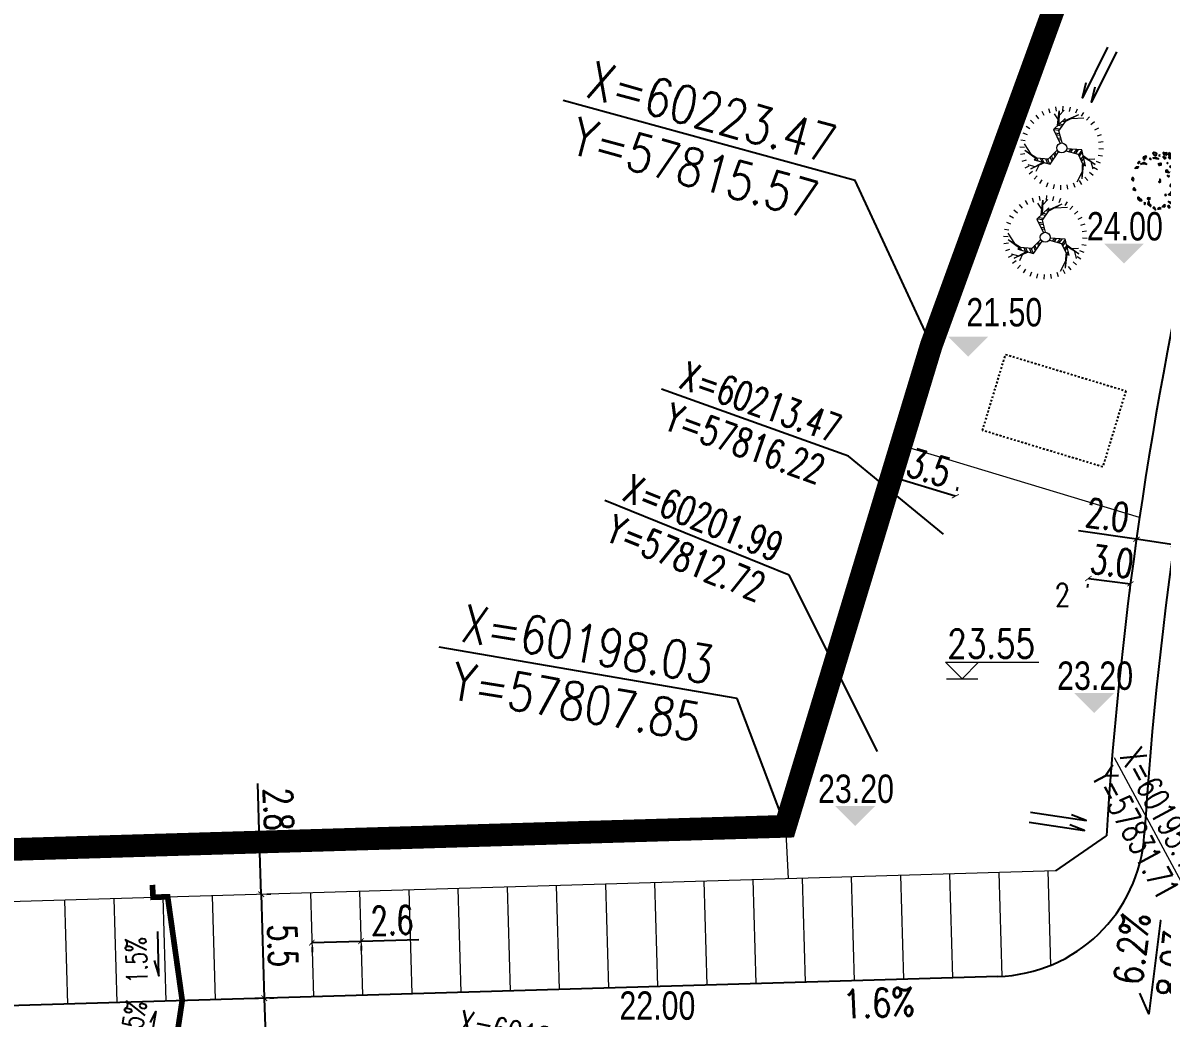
# Model space of a CAD drawing. Header units: inches. Extents: x 393 to 1582, y 246 to 1188.
# Drawn here: x 731.6 to 791.8, y 397.1 to 449.7 of the extents above; entities that cross this region are included whole.
import ezdxf

# ---------------------------------------------------------------- set-up
doc = ezdxf.new("R2010")
doc.units = ezdxf.units.IN
doc.header["$MEASUREMENT"] = 0
for name, pattern in [('ACAD_ISO10W100', [18.5, 12, -3, 0.5, -3]), ('BORDER2', [0.875, 0.25, -0.125, 0.25, -0.125, 0, -0.125]), ('DASH', [0.35, 0.25, -0.1]), ('DASHED2', [0.375, 0.25, -0.125]), ('DOTE', [2.42, 2, -0.2, 0.02, -0.2])]:
    doc.linetypes.add(name, pattern=pattern)
for name, color, linetype in [('build2', 40, 'Continuous'), ('buildcoor', 7, 'Continuous'), ('DIM', 4, 'Continuous'), ('drain', 4, 'Continuous'), ('ELEV', 1, 'Continuous'), ('GREEN', 64, 'Continuous'), ('hongzb', 5, 'Continuous'), ('ROAD-TEXT', 4, 'Continuous'), ('roaddim', 2, 'Continuous'), ('建筑层数', 7, 'Continuous')]:
    doc.layers.add(name, color=color, linetype=linetype)
for name, color, linetype, lineweight in [('buildelev', 2, 'Continuous', 20), ('FENCE', 100, 'Continuous', 18), ('HONG', 6, 'DOTE', 15), ('parking', 30, 'Continuous', 18), ('ROAD', 1, 'Continuous', 25), ('ROAD-ZB', 4, 'Continuous', 15), ('树', 84, 'Continuous', 15)]:
    doc.layers.add(name, color=color, linetype=linetype, lineweight=lineweight)
doc.styles.add('DIM_FONT', font='SIMPLEX.shx', dxfattribs={"width": 0.8})
doc.styles.add('FLS', font='', dxfattribs={"width": 0.8})
doc.styles.add('HZ', font='simplex.shx', dxfattribs={"width": 0.7, "bigfont": 'hztxt.shx'})
doc.styles.add('RO', font='romans.shx', dxfattribs={"width": 0.8})
doc.styles.get('FLS').set_extended_font_data('创艺繁隶书')
doc.dimstyles.new('NORMAL', dxfattribs={"dimtxt": 1.5, "dimasz": 0.3, "dimexe": 0.5, "dimexo": 0.3, "dimgap": 0.3, "dimtad": 1, "dimdec": 1, "dimzin": 1, "dimdsep": 46, "dimtxsty": 'HZ', "dimblk": 'ARCHTICK', "dimcen": 0, "dimclrt": 256, "dimadec": 0, "dimazin": 0, "dimtfac": 1, "dimtdec": 1, "dimtofl": 0, "dimtmove": 0, "dimatfit": 3, "dimldrblk": 'ARCHTICK', "dimfxl": 1, "dimtolj": 2, "dimtzin": 0, "dimarcsym": 0})

# ---------------------------------------------------------------- blocks, each defined once
blk = doc.blocks.new('_ARCHTICK')
at = {"color": 0, "linetype": 'ByBlock', "const_width": 0.15}
blk.add_lwpolyline([(-0.5, -0.5), (0.5, 0.5)], dxfattribs=at)
blk = doc.blocks.new('*D154')
at = {"layer": 'DEFPOINTS', "color": 0, "ltscale": 0.3, "transparency": 16777216}
for p in [(744.164, 403.652), (744.326, 398.154), (744.326, 398.154)]:
    blk.add_point(p, dxfattribs=at)
at = {"layer": 'roaddim', "color": 0, "lineweight": -2, "ltscale": 0.3, "transparency": 16777216}
for p, q in [((744.164, 403.652), (744.326, 398.154)), ((744.464, 403.66), (744.663, 403.666)), ((744.626, 398.163), (744.826, 398.169))]:
    blk.add_line(p, q, dxfattribs=at)
at = {"layer": 'roaddim', "color": 0, "lineweight": -2, "ltscale": 0.3, "transparency": 16777216, "xscale": 0.3, "yscale": 0.3, "zscale": 0.3}
for p, rotation in [((744.164, 403.652), 91.69485046365142), ((744.326, 398.154), 271.6948504636514)]:
    blk.add_blockref('_ARCHTICK', p, dxfattribs=dict(at, rotation=rotation))
at = {"layer": 'roaddim', "ltscale": 0.3, "transparency": 16777216, "insert": (745.295, 400.934), "char_height": 1.5, "attachment_point": 5, "rotation": 271.69485, "style": 'HZ'}
blk.add_mtext('\\A2;5.5', dxfattribs=at)
blk = doc.blocks.new('*D155')
at = {"layer": 'DEFPOINTS', "color": 0, "ltscale": 0.3, "transparency": 16777216}
for p in [(744.326, 398.154), (744.504, 392.157), (744.504, 392.157)]:
    blk.add_point(p, dxfattribs=at)
at = {"layer": 'roaddim', "color": 0, "lineweight": -2, "ltscale": 0.3, "transparency": 16777216}
for p, q in [((744.026, 398.145), (743.827, 398.139)), ((744.326, 398.154), (744.504, 392.157)), ((744.204, 392.148), (744.004, 392.142))]:
    blk.add_line(p, q, dxfattribs=at)
at = {"layer": 'roaddim', "color": 0, "lineweight": -2, "ltscale": 0.3, "transparency": 16777216, "xscale": 0.3, "yscale": 0.3, "zscale": 0.3}
for p, rotation in [((744.326, 398.154), 91.69485046359851), ((744.504, 392.157), 271.6948504635985)]:
    blk.add_blockref('_ARCHTICK', p, dxfattribs=dict(at, rotation=rotation))
at = {"layer": 'roaddim', "ltscale": 0.3, "transparency": 16777216, "insert": (745.465, 395.186), "char_height": 1.5, "attachment_point": 5, "rotation": 271.69485, "style": 'HZ'}
blk.add_mtext('\\A2;6.0', dxfattribs=at)
blk = doc.blocks.new('*D157')
at = {"layer": 'DEFPOINTS', "color": 0, "ltscale": 0.3, "transparency": 16777216}
for p in [(790.429, 422.417), (790.429, 422.417), (792.408, 422.128)]:
    blk.add_point(p, dxfattribs=at)
at = {"layer": 'roaddim', "color": 0, "lineweight": -2, "ltscale": 0.3, "transparency": 16777216}
for p, q in [((790.429, 422.417), (787.362, 422.864)), ((792.408, 422.128), (790.429, 422.417)), ((790.386, 422.12), (790.357, 421.922)), ((792.365, 421.831), (792.336, 421.633))]:
    blk.add_line(p, q, dxfattribs=at)
at = {"layer": 'roaddim', "color": 0, "lineweight": -2, "ltscale": 0.3, "transparency": 16777216, "xscale": 0.3, "yscale": 0.3, "zscale": 0.3}
for p, rotation in [((790.429, 422.417), 171.7017279023995), ((792.408, 422.128), 351.7017279023995)]:
    blk.add_blockref('_ARCHTICK', p, dxfattribs=dict(at, rotation=rotation))
at = {"layer": 'roaddim', "ltscale": 0.3, "transparency": 16777216, "insert": (788.898, 423.701), "char_height": 1.5, "attachment_point": 5, "rotation": 351.70173, "style": 'HZ'}
blk.add_mtext('\\A2;2.0', dxfattribs=at)
blk = doc.blocks.new('*D158')
at = {"layer": 'DEFPOINTS', "color": 0, "ltscale": 0.3, "transparency": 16777216}
for p in [(777.475, 425.714), (777.475, 425.714), (780.851, 424.69)]:
    blk.add_point(p, dxfattribs=at)
at = {"layer": 'DIM', "color": 0, "lineweight": -2, "ltscale": 0.3, "transparency": 16777216}
for p, q in [((777.562, 426.001), (777.62, 426.192)), ((780.851, 424.69), (777.475, 425.714)), ((780.938, 424.977), (780.996, 425.169))]:
    blk.add_line(p, q, dxfattribs=at)
at = {"layer": 'DIM', "color": 0, "lineweight": -2, "ltscale": 0.3, "transparency": 16777216, "xscale": 0.3, "yscale": 0.3, "zscale": 0.3}
for p, rotation in [((777.475, 425.714), 163.1329126380494), ((780.851, 424.69), 343.1329126380494)]:
    blk.add_blockref('_ARCHTICK', p, dxfattribs=dict(at, rotation=rotation))
at = {"layer": 'DIM', "ltscale": 0.3, "transparency": 16777216, "insert": (779.467, 426.207), "char_height": 1.5, "attachment_point": 5, "rotation": 343.13291, "style": 'HZ'}
blk.add_mtext('\\A2;3.5', dxfattribs=at)
blk = doc.blocks.new('*D210')
at = {"layer": 'DEFPOINTS', "color": 0, "ltscale": 0.3, "transparency": 16777216}
for p in [(787.89, 420.347), (790.113, 420.062), (790.113, 420.062)]:
    blk.add_point(p, dxfattribs=at)
at = {"layer": 'DIM', "color": 0, "lineweight": -2, "ltscale": 0.3, "transparency": 16777216}
for p, q in [((787.851, 420.05), (787.826, 419.851)), ((787.89, 420.347), (790.113, 420.062)), ((790.075, 419.764), (790.049, 419.566))]:
    blk.add_line(p, q, dxfattribs=at)
at = {"layer": 'DIM', "color": 0, "lineweight": -2, "ltscale": 0.3, "transparency": 16777216, "xscale": 0.3, "yscale": 0.3, "zscale": 0.3}
for p, rotation in [((787.89, 420.347), 172.683450196547), ((790.113, 420.062), 352.683450196547)]:
    blk.add_blockref('_ARCHTICK', p, dxfattribs=dict(at, rotation=rotation))
at = {"layer": 'DIM', "ltscale": 0.3, "transparency": 16777216, "insert": (789.135, 421.246), "char_height": 1.5, "attachment_point": 5, "rotation": 352.68345, "style": 'HZ'}
blk.add_mtext('\\A2;3.0', dxfattribs=at)
blk = doc.blocks.new('*D216')
at = {"layer": 'DEFPOINTS', "color": 0, "linetype": 'ACAD_ISO10W100', "ltscale": 0.3, "transparency": 16777216}
for p in [(746.839, 401.149), (749.438, 401.226), (746.841, 401.093)]:
    blk.add_point(p, dxfattribs=at)
at = {"layer": 'roaddim', "color": 0, "linetype": 'ACAD_ISO10W100', "lineweight": -2, "ltscale": 0.3, "transparency": 16777216}
for p, q in [((746.841, 401.093), (749.439, 401.17)), ((749.439, 401.17), (752.488, 401.26)), ((746.848, 400.849), (746.855, 400.593)), ((749.447, 400.926), (749.454, 400.67))]:
    blk.add_line(p, q, dxfattribs=at)
at = {"layer": 'roaddim', "color": 0, "linetype": 'ACAD_ISO10W100', "lineweight": -2, "ltscale": 0.3, "transparency": 16777216, "xscale": 0.3, "yscale": 0.3, "zscale": 0.3}
for p, rotation in [((746.841, 401.093), 181.6948504639186), ((749.439, 401.17), 1.694850463918556)]:
    blk.add_blockref('_ARCHTICK', p, dxfattribs=dict(at, rotation=rotation))
at = {"layer": 'roaddim', "linetype": 'ACAD_ISO10W100', "ltscale": 0.3, "transparency": 16777216, "insert": (751.083, 402.269), "char_height": 1.5, "attachment_point": 5, "rotation": 1.69485, "style": 'HZ'}
blk.add_mtext('\\A2;2.6', dxfattribs=at)
blk = doc.blocks.new('*D219')
at = {"layer": 'DEFPOINTS', "color": 0, "linetype": 'ACAD_ISO10W100', "ltscale": 0.3, "transparency": 16777216}
for p in [(744.081, 406.41), (744.081, 406.41), (744.164, 403.652)]:
    blk.add_point(p, dxfattribs=at)
at = {"layer": 'roaddim', "color": 0, "linetype": 'ACAD_ISO10W100', "lineweight": -2, "ltscale": 0.3, "transparency": 16777216}
for p, q in [((744.081, 406.41), (743.989, 409.509)), ((744.164, 403.652), (744.081, 406.41)), ((744.381, 406.419), (744.581, 406.425)), ((744.464, 403.661), (744.663, 403.667))]:
    blk.add_line(p, q, dxfattribs=at)
at = {"layer": 'roaddim', "color": 0, "linetype": 'ACAD_ISO10W100', "lineweight": -2, "ltscale": 0.3, "transparency": 16777216, "xscale": 0.3, "yscale": 0.3, "zscale": 0.3}
for p, rotation in [((744.081, 406.41), 91.71296861482634), ((744.164, 403.652), 271.7129686148263)]:
    blk.add_blockref('_ARCHTICK', p, dxfattribs=dict(at, rotation=rotation))
at = {"layer": 'roaddim', "linetype": 'ACAD_ISO10W100', "ltscale": 0.3, "transparency": 16777216, "insert": (745.08, 408.141), "char_height": 1.5, "attachment_point": 5, "rotation": 271.71297, "style": 'HZ'}
blk.add_mtext('\\A2;2.8', dxfattribs=at)
blk = doc.blocks.new('bg')
at = {"layer": 'buildelev'}
blk.add_line((403415.903, 597892.095), (403417.408, 597892.095), dxfattribs=at)
blk.add_lwpolyline([(403417.451, 597892.89), (403416.656, 597892.095), (403415.86, 597892.89), (403420.35, 597892.89)], dxfattribs=at)
blk = doc.blocks.new('t2')
for p, q in [((-1.778, 2.79), (-1.586, 2.486)), ((-1.436, 2.005), (-0.893, 2.819)), ((-1.267, 3.056), (-1.13, 2.723)), ((-0.717, 3.229), (-0.64, 2.878)), ((-0.145, 3.305), (-0.13, 2.946)), ((0.431, 3.28), (0.383, 2.924)), ((0.994, 3.155), (0.885, 2.813)), ((1.527, 2.935), (1.36, 2.616)), ((-2.625, 2.013), (-2.34, 1.793)), ((-2.297, 1.922), (-2.202, 1.35)), ((-2.235, 2.438), (-1.993, 2.173)), ((-1.341, 2.608), (-1.585, 1.519)), ((-1.341, 2.608), (-1.511, 1.474)), ((2.013, 2.625), (1.793, 2.34)), ((2.438, 2.235), (2.173, 1.993)), ((-3.155, 0.994), (-2.813, 0.885)), ((-2.935, 1.527), (-2.616, 1.36)), ((-1.951, 1.096), (-2.528, 1.121)), ((-1.626, 0.774), (-2.499, 1.578)), ((-2.499, 1.578), (-1.631, 0.893)), ((-1.732, 1.609), (-1.56, 0.321)), ((-1.535, 1.473), (-1.732, 1.609)), ((-1.236, 0.622), (-1.535, 1.473)), ((1.058, 1.19), (0.278, 0.272)), ((2.259, 0.696), (1.058, 1.19)), ((1.483, 1.021), (2.616, 1.375)), ((2.616, 1.375), (1.589, 0.966)), ((1.925, 1.142), (2.235, 1.629)), ((2.813, 1.028), (2.27, 1.232)), ((2.79, 1.778), (2.486, 1.586)), ((3.056, 1.267), (2.723, 1.13)), ((-3.28, 0.431), (-2.924, 0.383)), ((-1.56, 0.321), (-0.375, 0.105)), ((-0.309, 0.252), (-1.236, 0.622)), ((0.372, 0.141), (1.156, 0.759)), ((1.156, 0.759), (2.043, 0.592)), ((2.929, -0.143), (2.032, 0.571)), ((2.043, 0.592), (2.259, 0.696)), ((2.929, -0.143), (2.108, 0.613)), ((2.454, 0.241), (2.888, -0.636)), ((3.229, 0.717), (2.878, 0.64)), ((3.305, 0.145), (2.946, 0.13)), ((-3.305, -0.145), (-2.946, -0.13)), ((-3.229, -0.717), (-2.878, -0.64)), ((-0.064, -0.393), (0.08, -1.381)), ((0.502, -1.511), (0.096, -0.377)), ((3.155, -0.994), (2.813, -0.885)), ((3.28, -0.431), (2.924, -0.383)), ((-3.056, -1.267), (-2.723, -1.13)), ((-2.79, -1.778), (-2.486, -1.586)), ((-0.527, -2.305), (0.502, -1.511)), ((0.08, -1.381), (-0.508, -2.066)), ((0.143, -1.795), (-0.117, -2.953)), ((2.625, -2.013), (2.34, -1.793)), ((2.935, -1.527), (2.616, -1.36)), ((-2.438, -2.235), (-2.173, -1.993)), ((-2.013, -2.625), (-1.793, -2.34)), ((-1.018, -2.246), (-1.994, -2.183)), ((-1.588, -2.465), (-0.521, -2.045)), ((-1.588, -2.465), (-0.523, -2.132)), ((-1.527, -2.935), (-1.36, -2.616)), ((-0.508, -2.066), (-0.527, -2.305)), ((-0.516, -2.95), (-0.068, -2.582)), ((-0.117, -2.953), (0.042, -1.859)), ((0.026, -2.238), (0.294, -2.75)), ((1.778, -2.79), (1.586, -2.486)), ((2.235, -2.438), (1.993, -2.173)), ((-0.994, -3.155), (-0.885, -2.813)), ((-0.431, -3.28), (-0.383, -2.924)), ((0.145, -3.305), (0.13, -2.946)), ((0.717, -3.229), (0.64, -2.878)), ((1.267, -3.056), (1.13, -2.723))]:
    blk.add_line(p, q)
at = {"color": 0}
for p, q in [((-1.712, 1.459), (-1.635, 1.542)), ((-1.691, 1.298), (-1.533, 1.469)), ((-1.648, 0.977), (-1.44, 1.203)), ((-1.626, 0.817), (-1.393, 1.07)), ((0.875, 0.976), (0.985, 0.624)), ((1.071, 1.185), (1.207, 0.75)), ((1.221, 1.123), (1.346, 0.724)), ((1.52, 1), (1.623, 0.672)), ((1.67, 0.938), (1.762, 0.645)), ((-1.583, 0.496), (-1.3, 0.803)), ((-1.562, 0.335), (-1.253, 0.67)), ((-1.283, 0.27), (-1.033, 0.541)), ((-1.138, 0.244), (-0.909, 0.491)), ((-0.847, 0.191), (-0.662, 0.393)), ((-0.702, 0.165), (-0.538, 0.343)), ((0.494, 0.526), (0.566, 0.294)), ((0.589, 0.638), (0.671, 0.377)), ((0.78, 0.863), (0.88, 0.542)), ((1.97, 0.815), (2.039, 0.593)), ((2.119, 0.753), (2.153, 0.645)), ((0.209, -0.691), (-0.028, -0.637)), ((0.258, -0.83), (-0.009, -0.769)), ((0.106, -1.817), (-0.23, -1.741)), ((0.362, -1.619), (-0.046, -1.527)), ((0.358, -1.107), (0.029, -1.033)), ((0.49, -1.52), (0.046, -1.42)), ((0.407, -1.246), (0.048, -1.165)), ((-0.407, -2.212), (-0.518, -2.187)), ((-0.279, -2.113), (-0.506, -2.062)), ((-0.023, -1.916), (-0.322, -1.848))]:
    blk.add_line(p, q, dxfattribs=at)
blk.add_circle((0, 0), 0.397)
at = {"style": 'DIM_FONT', "width": 0.8, "flags": 9}
for tag in ['XSIZE', 'YSIZE']:
    blk.add_attdef(tag, (0, 0), '', height=0.000997, rotation=122.33523, dxfattribs=at)
blk = doc.blocks.new('GPPMTR01')
at = {"color": 0, "linetype": 'ByBlock'}
for points in [[(-0.354, 0.404), (-0.335, 0.371), (-0.312, 0.378), (-0.293, 0.408)], [(-0.298, 0.355), (-0.259, 0.362), (-0.24, 0.402), (-0.263, 0.4), (-0.275, 0.378)], [(-0.263, 0.454), (-0.27, 0.431), (-0.248, 0.431), (-0.243, 0.447)], [(-0.215, 0.443), (-0.218, 0.456), (-0.242, 0.475), (-0.199, 0.486), (-0.199, 0.449)], [(-0.166, 0.433), (-0.207, 0.386), (-0.18, 0.371), (-0.137, 0.387), (-0.147, 0.409), (-0.165, 0.407)], [(-0.173, 0.469), (-0.151, 0.518), (-0.12, 0.516), (-0.128, 0.487), (-0.144, 0.498), (-0.151, 0.48), (-0.145, 0.47)], [(-0.127, 0.461), (-0.133, 0.429), (-0.111, 0.428), (-0.096, 0.459)], [(-0.106, 0.53), (-0.073, 0.496), (-0.058, 0.515), (-0.035, 0.504), (-0.038, 0.545), (-0.064, 0.53)], [(-0.079, 0.401), (-0.097, 0.371), (-0.064, 0.359), (-0.049, 0.371)], [(-0.038, 0.477), (-0.055, 0.454), (-0.043, 0.424), (-0.032, 0.439)], [(0.007, 0.443), (-0.026, 0.412), (-0.02, 0.382), (0.016, 0.352), (0.045, 0.367), (0.01, 0.386), (0.034, 0.42)], [(0.005, 0.559), (-0.005, 0.523), (0.016, 0.511), (0.051, 0.519)], [(0.01, 0.485), (0.042, 0.462), (0.084, 0.477), (0.066, 0.492), (0.042, 0.485)], [(0.105, 0.53), (0.084, 0.519), (0.099, 0.504), (0.114, 0.511)], [(0.158, 0.447), (0.096, 0.443), (0.105, 0.412), (0.146, 0.393), (0.155, 0.416), (0.14, 0.428)], [(0.131, 0.488), (0.137, 0.5), (0.134, 0.53), (0.173, 0.507), (0.146, 0.481)], [(0.179, 0.477), (0.229, 0.496), (0.25, 0.473), (0.223, 0.458), (0.22, 0.477), (0.202, 0.469), (0.199, 0.458)], [(0.205, 0.439), (0.179, 0.42), (0.194, 0.405), (0.226, 0.416)], [(0.214, 0.359), (0.274, 0.374), (0.291, 0.409), (0.282, 0.336), (0.247, 0.333)], [(0.268, 0.45), (0.253, 0.435), (0.241, 0.409), (0.274, 0.428)], [(0.315, 0.416), (0.306, 0.401), (0.318, 0.39), (0.348, 0.393)], [(-0.482, 0.196), (-0.461, 0.207), (-0.432, 0.177), (-0.452, 0.154), (-0.494, 0.15), (-0.5, 0.177)], [(-0.412, 0.305), (-0.364, 0.304), (-0.367, 0.328), (-0.343, 0.337), (-0.374, 0.364), (-0.382, 0.335)], [(-0.393, 0.241), (-0.408, 0.23), (-0.396, 0.226)], [(-0.304, 0.31), (-0.343, 0.272), (-0.298, 0.279)], [(-0.215, 0.295), (-0.215, 0.276), (-0.206, 0.283)], [(-0.123, 0.314), (-0.144, 0.295), (-0.135, 0.287), (-0.115, 0.295)], [(-0.064, 0.207), (-0.085, 0.184), (-0.115, 0.203), (-0.115, 0.219), (-0.085, 0.207), (-0.052, 0.226)], [(-0.032, 0.317), (-0.058, 0.295), (-0.043, 0.264), (-0.023, 0.291)], [(0.045, 0.295), (0.042, 0.249), (0.105, 0.211), (0.119, 0.219), (0.069, 0.245), (0.096, 0.283)], [(0.084, 0.371), (0.072, 0.344), (0.081, 0.321), (0.084, 0.344)], [(0.128, 0.336), (0.137, 0.287), (0.114, 0.272), (0.146, 0.26), (0.158, 0.302)], [(0.179, 0.272), (0.167, 0.245), (0.185, 0.238), (0.199, 0.253)], [(0.199, 0.291), (0.179, 0.352), (0.211, 0.31)], [(0.25, 0.325), (0.241, 0.298), (0.312, 0.302), (0.282, 0.329)], [(0.253, 0.268), (0.241, 0.226), (0.259, 0.177), (0.274, 0.203), (0.253, 0.219)], [(0.303, 0.268), (0.309, 0.219), (0.336, 0.215), (0.351, 0.234)], [(0.321, 0.363), (0.306, 0.34), (0.327, 0.325), (0.356, 0.325), (0.327, 0.336)], [(0.351, 0.382), (0.348, 0.371), (0.368, 0.355), (0.392, 0.359)], [(0.386, 0.257), (0.368, 0.272), (0.365, 0.287), (0.377, 0.298), (0.401, 0.283)], [(0.401, 0.207), (0.383, 0.219), (0.365, 0.211), (0.368, 0.196), (0.392, 0.192)], [(0.431, 0.26), (0.419, 0.245), (0.436, 0.23), (0.466, 0.249)], [(0.442, 0.203), (0.451, 0.169), (0.487, 0.139), (0.472, 0.181)], [(-0.482, 0.014), (-0.506, 0.025), (-0.514, -0.024), (-0.506, -0.036), (-0.464, -0.036), (-0.47, -0.024), (-0.494, -0.017)], [(-0.446, 0.071), (-0.432, 0.055), (-0.414, 0.067)], [(-0.417, 0.109), (-0.411, 0.15), (-0.357, 0.188), (-0.369, 0.162)], [(-0.283, 0.139), (-0.269, 0.181), (-0.239, 0.166), (-0.248, 0.139), (-0.263, 0.15)], [(-0.02, 0.033), (-0.035, 0.025), (-0.026, 0.017), (-0.014, 0.021)], [(-0.02, 0.188), (-0.008, 0.192), (0.001, 0.177), (-0.02, 0.169)], [(0.152, 0.162), (0.137, 0.139), (0.158, 0.12), (0.176, 0.128), (0.161, 0.143)], [(0.25, 0.086), (0.271, 0.063), (0.274, 0.021), (0.303, 0.052), (0.285, 0.109)], [(0.348, 0.173), (0.377, 0.128), (0.356, 0.097), (0.354, 0.128)], [(0.401, 0.078), (0.398, 0.063), (0.374, 0.067), (0.377, 0.09)], [(0.428, 0.025), (0.431, -0.021), (0.377, -0.043), (0.41, -0.013)], [(0.422, 0.166), (0.419, 0.135), (0.439, 0.12), (0.451, 0.139)], [(0.451, 0.074), (0.469, 0.052), (0.484, 0.063), (0.472, 0.093)], [(-0.467, -0.131), (-0.464, -0.157), (-0.482, -0.154), (-0.485, -0.127)], [(-0.437, -0.131), (-0.429, -0.066), (-0.381, -0.04), (-0.408, -0.078)], [(-0.42, -0.26), (-0.432, -0.218), (-0.411, -0.188), (-0.402, -0.214), (-0.411, -0.229)], [(0.256, -0.013), (0.241, -0.028), (0.253, -0.04)], [(0.407, -0.119), (0.389, -0.138), (0.398, -0.176), (0.419, -0.154)], [(0.436, -0.066), (0.442, -0.097), (0.466, -0.097), (0.481, -0.074), (0.46, -0.078)], [(-0.266, -0.366), (-0.304, -0.374), (-0.283, -0.4), (-0.251, -0.393)], [(0.17, -0.286), (0.137, -0.317), (0.149, -0.336), (0.176, -0.321)], [(0.205, -0.332), (0.199, -0.343), (0.235, -0.378), (0.294, -0.359), (0.274, -0.34), (0.235, -0.351)], [(0.327, -0.305), (0.333, -0.328), (0.389, -0.313)], [(0.416, -0.218), (0.389, -0.233), (0.392, -0.271), (0.407, -0.248)], [(-0.115, -0.473), (-0.138, -0.438), (-0.106, -0.438), (-0.085, -0.446)], [(0.072, -0.48), (0.042, -0.461), (0.06, -0.45), (0.066, -0.454), (0.096, -0.454), (0.096, -0.438), (0.125, -0.442), (0.114, -0.461)], [(0.188, -0.431), (0.211, -0.423), (0.188, -0.408)]]:
    blk.add_lwpolyline(points, close=True, dxfattribs=at)
blk.add_circle((0, 0), 0.01, dxfattribs=at)
blk = doc.blocks.new('A$C4417064F')
at = {"layer": 'GREEN', "xscale": 4.647578996463836, "yscale": 4.647578996463836, "zscale": 4.647578996463836, "rotation": 300.5404110418328}
blk.add_blockref('GPPMTR01', (0.801, 3.068), dxfattribs=at)
blk = doc.blocks.new('psss')
at = {"layer": 'drain', "ltscale": 3}
for points in [[(-2.979, 0.527), (0.007, 0.531), (-0.808, 0.714)], [(-2.967, -0.004), (0, 0), (-0.815, 0.183)]]:
    blk.add_lwpolyline(points, dxfattribs=at)
blk = doc.blocks.new('sdfsf')
at = {"layer": 'ROAD-TEXT', "ltscale": 0.1}
blk.add_lwpolyline([(58446.444, 60710.395, 0.3, 0.3, 0), (58446.485, 60709.345, 0.3, 0.3, 0), (58445.615, 60709.293, 0.3, 0.3, 0), (58445.535, 60703.715, 0.3, 0.3, 0), (58446.172, 60700.971, 0.3, 0.3, 0), (58445.787, 60697.784, 0.3, 0.3, 0), (58446.71, 60692.328, 0.3, 0.3, 0), (58447.48, 60692.374, 0.3, 0.3, 0), (58447.535, 60691.721, 0, 0, 0)], format="xyseb", dxfattribs=at)
for points in [[(58447.118, 60706.277), (58447.012, 60705.636), (58446.84, 60707.485)], [(58447.331, 60703.334), (58447.015, 60703.902), (58447.466, 60702.153)], [(58447.426, 60698.999), (58447.172, 60698.401), (58447.433, 60700.188)], [(58447.321, 60695.712), (58447.066, 60696.518), (58447.183, 60694.173)]]:
    blk.add_lwpolyline(points, dxfattribs=at)
at = {"layer": 'ROAD-TEXT', "style": 'RO', "width": 0.7}
for rotation, p in [(268.08943, (58447.301, 60708.023)), (283.2016, (58447.543, 60704.187)), (261.58484, (58447.997, 60700.37)), (273.91405, (58447.638, 60696.908))]:
    blk.add_text('1.5%', height=1.1, rotation=rotation, dxfattribs=at).set_placement(p)

msp = doc.modelspace()

# ---------------------------------------------------------------- linework, layer by layer
at = {"color": 0, "linetype": 'Continuous', "ltscale": 0.8}
msp.add_lwpolyline([(667.899, 556.321), (666.625, 552.804), (801.102, 486.03), (788.272, 456.524), (779.587, 432.68), (771.874, 407.241), (606.388, 402.292), (605.618, 399.682), (595.64, 387.164), (596.108, 343.865), (716.916, 346.593), (716.916, 346.993), (881.774, 351.674)], dxfattribs=at)
at = {"layer": 'build2', "color": 0, "linetype": 'DASHED2', "ltscale": 0.1}
msp.add_lwpolyline([(783.511, 432.19), (789.866, 430.264), (788.647, 426.244), (782.293, 428.171)], close=True, dxfattribs=at)
at = {"layer": 'buildcoor', "color": 0, "ltscale": 0.3}
for points in [[(775.216, 426.805), (765.331, 430.346)], [(780.238, 422.682), (775.216, 426.805)], [(772.069, 420.52), (762.335, 424.459)], [(776.736, 411.204), (772.069, 420.52)]]:
    msp.add_lwpolyline(points, dxfattribs=at)
at = {"layer": 'ELEV', "color": 0}
for points in [[(788.71, 438.052), (790.831, 438.052), (789.77, 436.992)], [(780.476, 433.134), (782.597, 433.134), (781.536, 432.073)], [(787.135, 414.292), (789.257, 414.292), (788.196, 413.232)], [(774.497, 408.315), (776.618, 408.315), (775.557, 407.254)]]:
    msp.add_solid(points, dxfattribs=at)
at = {"layer": 'FENCE', "color": 0, "ltscale": 0.3}
msp.add_line((771.874, 407.241), (772.021, 404.476), dxfattribs=at)
for points in [[(801.102, 486.03), (788.272, 456.524), (779.587, 432.68), (771.721, 407.425)], [(790.593, 423.564), (778.055, 427.366)]]:
    msp.add_lwpolyline(points, dxfattribs=at)
at = {"layer": 'FENCE', "color": 0, "linetype": 'DASH', "ltscale": 0.3, "const_width": 0.4}
msp.add_lwpolyline([(778.134, 427.342), (771.912, 407.365)], dxfattribs=at)
at = {"layer": 'HONG', "color": 0, "linetype": 'BORDER2', "ltscale": 0.8, "const_width": 1.2}
msp.add_lwpolyline([(667.899, 556.321), (666.625, 552.804), (801.102, 486.03), (788.272, 456.524), (779.587, 432.68), (771.874, 407.241), (606.388, 402.292), (605.618, 399.682), (595.64, 387.164), (596.108, 343.865), (716.916, 346.593), (716.916, 346.993), (881.774, 351.674)], dxfattribs=at)
at = {"layer": 'hongzb', "color": 0, "ltscale": 0.3}
for points in [[(775.559, 441.378), (760.128, 445.607)], [(779.587, 432.68), (775.559, 441.378)], [(769.331, 414.002), (753.562, 416.714)], [(771.874, 407.241), (769.331, 414.002)]]:
    msp.add_lwpolyline(points, dxfattribs=at)
at = {"layer": 'parking', "color": 0, "ltscale": 0.3}
for p, q in [((786.16, 404.894), (686.989, 401.96)), ((783.147, 404.805), (783.309, 399.307)), ((785.745, 404.882), (785.893, 399.894)), ((762.356, 404.19), (762.518, 398.692)), ((764.955, 404.267), (765.117, 398.769)), ((767.553, 404.344), (767.716, 398.846)), ((770.152, 404.421), (770.315, 398.923)), ((772.751, 404.497), (772.914, 399)), ((775.35, 404.574), (775.513, 399.077)), ((777.949, 404.651), (778.112, 399.154)), ((780.548, 404.728), (780.71, 399.231)), ((741.565, 403.575), (741.727, 398.077)), ((744.164, 403.652), (744.326, 398.154)), ((746.763, 403.728), (746.925, 398.231)), ((749.361, 403.805), (749.524, 398.308)), ((751.96, 403.882), (752.123, 398.385)), ((754.559, 403.959), (754.722, 398.462)), ((757.158, 404.036), (757.321, 398.538)), ((759.757, 404.113), (759.92, 398.615)), ((733.768, 403.344), (733.931, 397.846)), ((736.367, 403.421), (736.53, 397.923)), ((738.966, 403.498), (739.129, 398))]:
    msp.add_line(p, q, dxfattribs=at)
at = {"layer": 'ROAD', "color": 0, "linetype": 'Continuous'}
for p, q in [((786.16, 404.894), (788.838, 406.738)), ((783.098, 399.301), (637.981, 395.007))]:
    msp.add_line(p, q, dxfattribs=at)
for centre, radius, start, end in [((995.427, 393.7), 207, 156.54425, 176.38871), ((995.427, 393.7), 205, 156.74961, 176.33982), ((782.862, 407.298), 8, 271.69485, 356.33982)]:
    msp.add_arc(centre, radius, start, end, dxfattribs=at)
at = {"layer": 'ROAD-TEXT', "color": 0}
msp.add_lwpolyline([(791.708, 402.255), (791.708, 402.255), (791.076, 397.336), (790.613, 398.421)], dxfattribs=at)
at = {"layer": 'ROAD-ZB', "color": 0, "ltscale": 0.3}
msp.add_lwpolyline([(793.062, 403.833), (789.27, 410.859)], dxfattribs=at)

# ---------------------------------------------------------------- block references
at = {"color": 0, "rotation": 178.3887464376647}
msp.add_blockref('sdfsf', (60869.364, 59428.443), dxfattribs=at)
at = {"layer": 'buildelev', "color": 0, "linetype": 'Continuous', "xscale": 1.099999999998545, "yscale": 1.099999999998545, "zscale": 1.1}
msp.add_blockref('bg', (-442977.108, -657266.265), dxfattribs=at)
at = {"layer": 'ROAD', "color": 0, "xscale": -1, "rotation": 63.76926078695206}
msp.add_blockref('psss', (788.057, 445.522), dxfattribs=at)
at = {"layer": 'ROAD', "color": 0, "rotation": 351.2531590158984}
msp.add_blockref('psss', (787.685, 407.021), dxfattribs=at)
at = {"layer": '树', "xscale": 0.6671807999634088, "yscale": 0.6671807998791337, "zscale": 0.6671808000000001, "rotation": 66.027374180966}
for p in [(786.48, 443.106), (785.61, 438.382)]:
    msp.add_blockref('t2', p, dxfattribs=at)
at = {"layer": '树', "color": 0, "xscale": 0.6500000000014552, "yscale": 0.6500000000014552, "zscale": 0.65}
msp.add_blockref('A$C4417064F', (791.136, 439.325), dxfattribs=at)

# ---------------------------------------------------------------- texts
at = {"layer": 'buildcoor', "color": 0, "ltscale": 0.3, "style": 'HZ', "width": 0.7}
for s, rotation, p in [('X=60213.47', 340.29, (766.164, 430.446)), ('Y=57816.22', 340.29, (765.38, 428.257)), ('X=60201.99', 337.96957, (763.171, 424.525)), ('Y=57812.72', 337.96957, (762.299, 422.37))]:
    msp.add_text(s, height=1.5, rotation=rotation, dxfattribs=at).set_placement(p)
at = {"layer": 'buildelev', "color": 0, "style": 'RO', "width": 0.8}
msp.add_text('23.55', height=1.5, dxfattribs=at).set_placement((780.435, 416.147))
at = {"layer": 'ELEV', "color": 0, "style": 'FLS', "width": 0.8}
for s, p in [('24.00', (787.811, 438.216)), ('21.50', (781.437, 433.67)), ('23.20', (786.237, 414.456)), ('23.20', (773.598, 408.478)), ('22.00', (763.098, 397.013))]:
    msp.add_text(s, height=1.5, dxfattribs=at).set_placement(p)
at = {"layer": 'hongzb', "color": 0, "ltscale": 0.3, "style": 'HZ', "width": 0.8}
for s, rotation, p in [('X=60223.47', 344.67, (761.224, 445.825)), ('Y=57815.57', 344.67, (760.405, 442.835)), ('X=60198.03', 350.24, (754.632, 417.037)), ('Y=57807.85', 350.24, (754.107, 413.982))]:
    msp.add_text(s, height=2, rotation=rotation, dxfattribs=at).set_placement(p)
at = {"layer": 'ROAD-TEXT', "color": 0, "style": 'DIM_FONT', "width": 0.8}
for s, rotation, p in [('6.2%', 83.25104, (790.71, 398.789)), ('8.03', 83.25104, (792.975, 398.104)), ('1.6%', 2.49046, (774.936, 397.078))]:
    msp.add_text(s, height=1.5, rotation=rotation, dxfattribs=at).set_placement(p)
at = {"layer": 'ROAD-ZB', "color": 0, "ltscale": 0.3, "style": 'HZ', "width": 0.7}
for s, rotation, p in [('X=60195.47', 298.35197, (789.516, 410.948)), ('Y=57831.71', 298.35197, (788.02, 409.902)), ('X=60186.55', 348.4, (754.504, 396.275))]:
    msp.add_text(s, height=1.3, rotation=rotation, dxfattribs=at).set_placement(p)
at = {"layer": '建筑层数', "color": 0, "style": 'DIM_FONT', "width": 0.8}
msp.add_text('2', height=1.2, rotation=1.69492, dxfattribs=at).set_placement((786.126, 418.865))

# ---------------------------------------------------------------- dimensions: what is measured, and where the dimension line sits
at = {"layer": 'DIM', "color": 0, "ltscale": 0.3}
dim = msp.add_aligned_dim(p1=(780.851, 424.69), p2=(777.475, 425.714), distance=0, dimstyle='NORMAL', override={"dimzin": 0}, dxfattribs=at)
dim.commit()
dim.dimension.update_dxf_attribs({"geometry": '*D158', "text_midpoint": (779.467, 426.207)})
dim = msp.add_linear_dim(base=(790.113, 420.062), p1=(787.89, 420.347), p2=(790.113, 420.062), angle=352.68345, text='3.0', dimstyle='NORMAL', override={"dimzin": 0}, dxfattribs=at)
dim.commit()
dim.dimension.update_dxf_attribs({"geometry": '*D210', "text_midpoint": (789.001, 420.205), "dimtype": 161})
at = {"layer": 'roaddim', "color": 0, "ltscale": 0.3}
for p1, p2, picture, middle in [((792.408, 422.128), (790.429, 422.417), '*D157', (788.898, 423.701)), ((744.164, 403.652), (744.326, 398.154), '*D154', (745.295, 400.934)), ((744.326, 398.154), (744.504, 392.157), '*D155', (745.465, 395.186))]:
    dim = msp.add_aligned_dim(p1=p1, p2=p2, distance=0, dimstyle='NORMAL', override={"dimzin": 0}, dxfattribs=at)
    dim.commit()
    dim.dimension.update_dxf_attribs({"geometry": picture, "text_midpoint": middle})
at = {"layer": 'roaddim', "color": 0, "linetype": 'ACAD_ISO10W100', "ltscale": 0.3}
dim = msp.add_aligned_dim(p1=(744.164, 403.652), p2=(744.081, 406.41), distance=0, dimstyle='NORMAL', override={"dimzin": 0}, dxfattribs=at)
dim.commit()
dim.dimension.update_dxf_attribs({"geometry": '*D219', "text_midpoint": (745.08, 408.141)})
dim = msp.add_linear_dim(base=(746.841, 401.093), p1=(749.438, 401.226), p2=(746.839, 401.149), angle=181.69485, dimstyle='NORMAL', override={"dimzin": 0}, dxfattribs=at)
dim.commit()
dim.dimension.update_dxf_attribs({"geometry": '*D216', "text_midpoint": (751.114, 401.22), "dimtype": 161})

doc.saveas('drawing.dxf')
